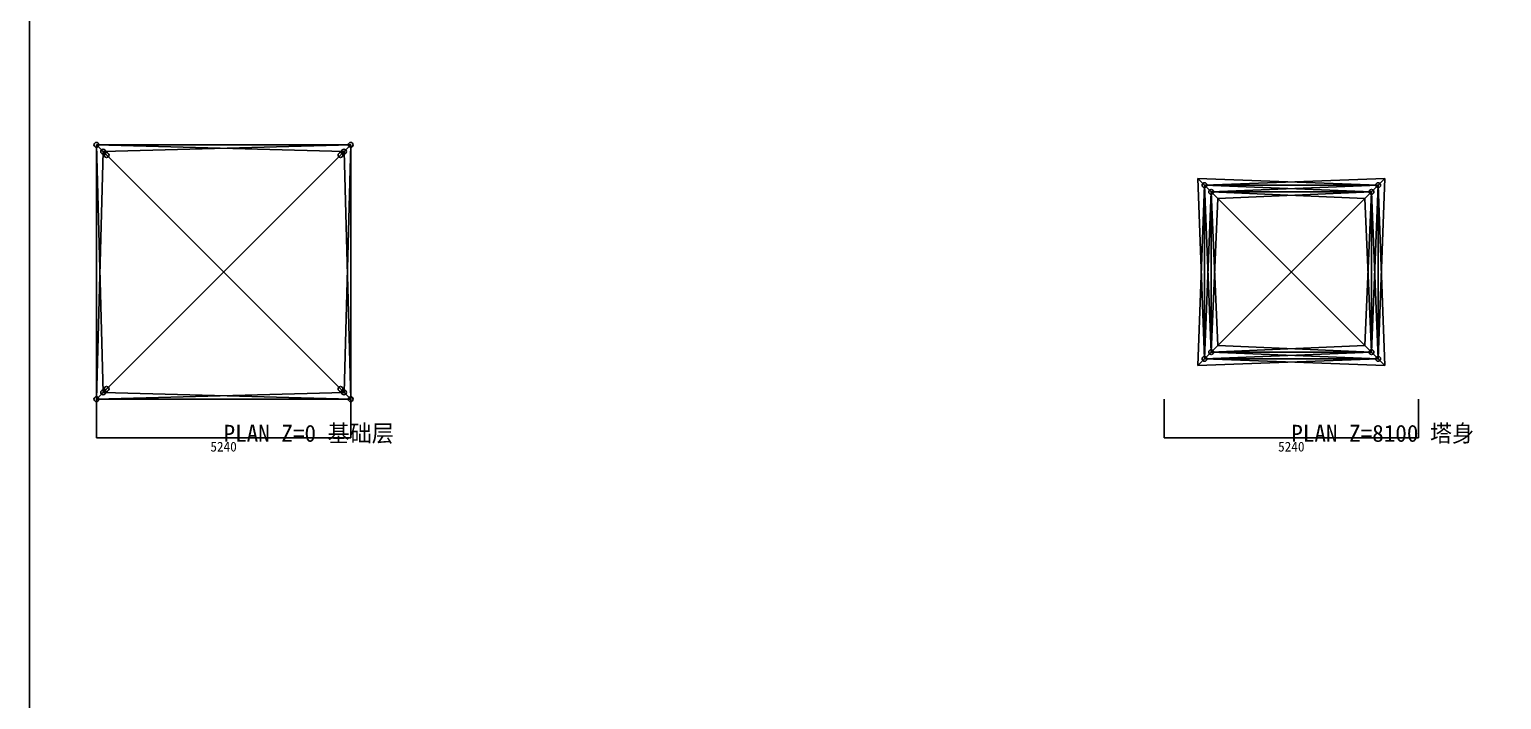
# Model space of a CAD drawing. Header units: millimetres. Extents: x -540 to 118000, y 2000 to 84000.
# Drawn here: x 2000 to 32332, y 29187 to 43000 of the extents above; entities that cross this region are included whole.
import ezdxf
from ezdxf.enums import TextEntityAlignment as Align

# ---------------------------------------------------------------- set-up
doc = ezdxf.new("R2010")
doc.units = ezdxf.units.MM
for name, color, linetype in [('DIAG', 5, 'Continuous'), ('DIM', 140, 'Continuous'), ('FRAME', 7, 'Continuous'), ('HORIZ', 3, 'Continuous'), ('KNEE', 30, 'Continuous'), ('LEG', 1, 'Continuous'), ('NODE', 2, 'Continuous'), ('TEXT', 8, 'Continuous')]:
    doc.layers.add(name, color=color, linetype=linetype)

msp = doc.modelspace()

# ---------------------------------------------------------------- linework, layer by layer
at = {"layer": 'DIAG'}
for p, q in [((3380, 40620), (8482, 40482)), ((3380, 40620), (3518, 35518)), ((3380, 35380), (3518, 40482)), ((8620, 40620), (3518, 40482)), ((8620, 40620), (8482, 35518)), ((8620, 35380), (8482, 40482)), ((26072, 39928), (29789, 39789)), ((26072, 39928), (26211, 36211)), ((26072, 36072), (26211, 39789)), ((29928, 39928), (26211, 39789)), ((26211, 39789), (29651, 39651)), ((26211, 39789), (26349, 36349)), ((29789, 39789), (26349, 39651)), ((29789, 39789), (29651, 36349)), ((29928, 39928), (29789, 36211)), ((29928, 36072), (29789, 39789)), ((26211, 36211), (26349, 39651)), ((26349, 39651), (29512, 39512)), ((26349, 39651), (26488, 36488)), ((26349, 36349), (26488, 39512)), ((29651, 39651), (26488, 39512)), ((29651, 39651), (29512, 36488)), ((29651, 36349), (29512, 39512)), ((29789, 36211), (29651, 39651)), ((26349, 36349), (29512, 36488)), ((29651, 36349), (26488, 36488)), ((26072, 36072), (29789, 36211)), ((26211, 36211), (29651, 36349)), ((29928, 36072), (26211, 36211)), ((29789, 36211), (26349, 36349)), ((3380, 35380), (8482, 35518)), ((8620, 35380), (3518, 35518))]:
    msp.add_line(p, q, dxfattribs=at)
at = {"layer": 'DIM'}
for p, q in [((3380, 35380), (3380, 34580)), ((8620, 35380), (8620, 34580)), ((25380, 35380), (25380, 34580)), ((30620, 35380), (30620, 34580)), ((3380, 34580), (8620, 34580)), ((25380, 34580), (30620, 34580))]:
    msp.add_line(p, q, dxfattribs=at)
at = {"layer": 'FRAME'}
msp.add_lwpolyline([(2000, 2000), (118000, 2000), (118000, 84000), (2000, 84000)], close=True, dxfattribs=at)
at = {"layer": 'HORIZ'}
for p, q in [((8620, 40620), (3380, 40620)), ((3380, 40620), (3380, 35380)), ((8620, 40620), (3380, 35380)), ((3380, 40620), (8620, 35380)), ((8620, 35380), (8620, 40620)), ((29789, 39789), (26211, 39789)), ((26211, 39789), (26211, 36211)), ((29789, 39789), (26211, 36211)), ((26211, 39789), (29789, 36211)), ((29789, 36211), (29789, 39789)), ((29651, 39651), (26349, 39651)), ((26349, 39651), (26349, 36349)), ((29651, 39651), (26349, 36349)), ((26349, 39651), (29651, 36349)), ((29651, 36349), (29651, 39651)), ((26211, 36211), (29789, 36211)), ((26349, 36349), (29651, 36349)), ((3380, 35380), (8620, 35380))]:
    msp.add_line(p, q, dxfattribs=at)
at = {"layer": 'KNEE'}
for p, q in [((3380, 40620), (3590, 40410)), ((3590, 40410), (3518, 40482)), ((8620, 40620), (8410, 40410)), ((8410, 40410), (8482, 40482)), ((3380, 35380), (3590, 35590)), ((3590, 35590), (3518, 35518)), ((8620, 35380), (8410, 35590)), ((8410, 35590), (8482, 35518))]:
    msp.add_line(p, q, dxfattribs=at)
at = {"layer": 'LEG'}
for p, q in [((3380, 40620), (3518, 40482)), ((8620, 40620), (8482, 40482)), ((26072, 39928), (26211, 39789)), ((26211, 39789), (26349, 39651)), ((29789, 39789), (29651, 39651)), ((29928, 39928), (29789, 39789)), ((26349, 39651), (26488, 39512)), ((29651, 39651), (29512, 39512)), ((26349, 36349), (26488, 36488)), ((29651, 36349), (29512, 36488)), ((26072, 36072), (26211, 36211)), ((26211, 36211), (26349, 36349)), ((29789, 36211), (29651, 36349)), ((29928, 36072), (29789, 36211)), ((3380, 35380), (3518, 35518)), ((8620, 35380), (8482, 35518))]:
    msp.add_line(p, q, dxfattribs=at)
at = {"layer": 'NODE'}
for centre in [(3380, 40620), (8620, 40620), (3518, 40482), (3590, 40410), (8410, 40410), (8482, 40482), (26211, 39789), (29789, 39789), (26349, 39651), (29651, 39651), (26349, 36349), (29651, 36349), (26211, 36211), (29789, 36211), (3518, 35518), (3590, 35590), (8410, 35590), (8482, 35518), (3380, 35380), (8620, 35380)]:
    msp.add_circle(centre, 50, dxfattribs=at)

# ---------------------------------------------------------------- texts
at = {"layer": 'DIM'}
for p in [(6000, 34400), (28000, 34400)]:
    msp.add_text('5240', height=200, dxfattribs=at).set_placement(p, align=Align.MIDDLE_CENTER)
at = {"layer": 'TEXT'}
for s, p in [('PLAN Z=0 基础层', (6000, 34500)), ('PLAN Z=8100 塔身', (28000, 34500))]:
    msp.add_text(s, height=350, dxfattribs=at).set_placement(p)

doc.saveas('drawing.dxf')
